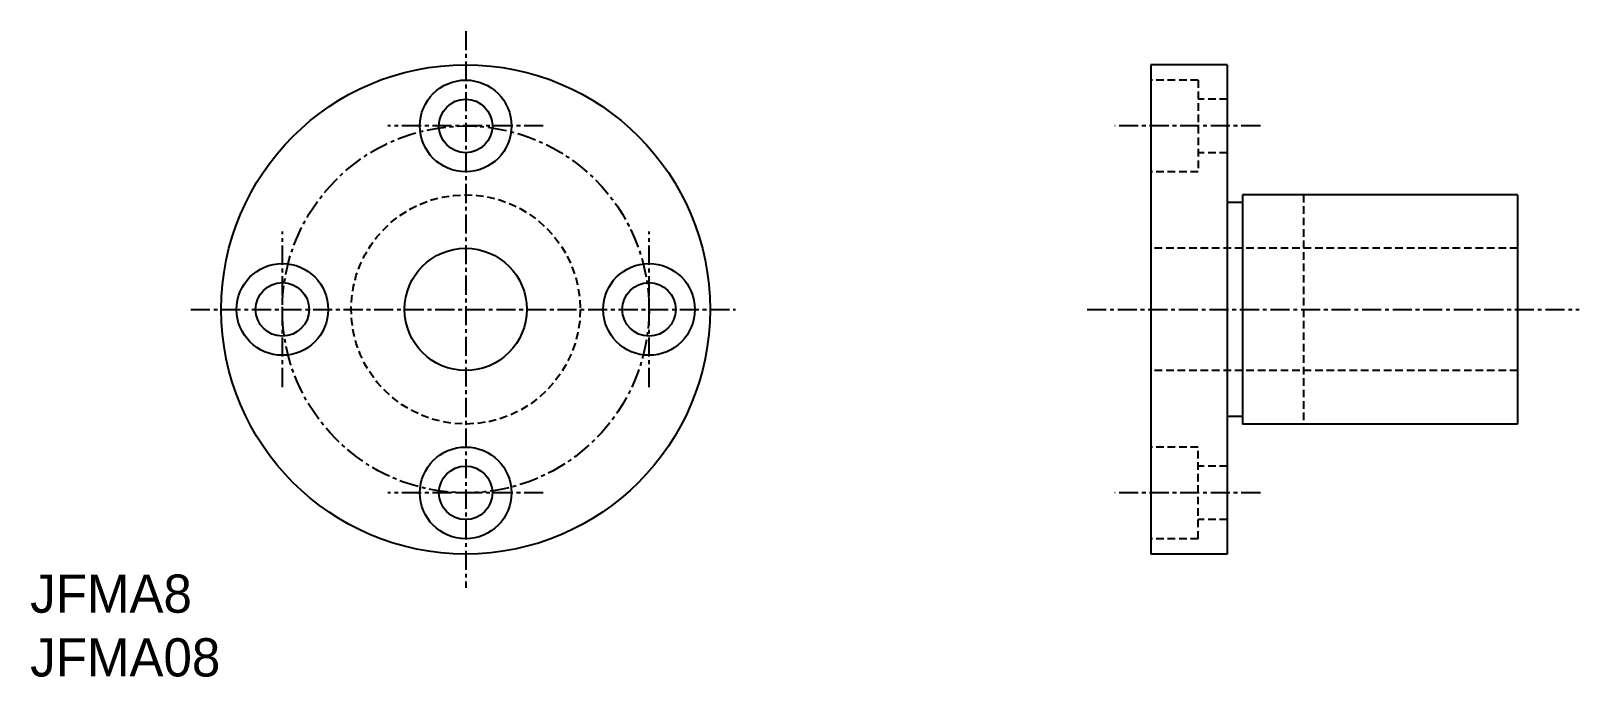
# Model space of a CAD drawing. Extents: x 10 to 111, y 10 to 52.
import ezdxf

# ---------------------------------------------------------------- set-up
doc = ezdxf.new("R2010")
doc.units = 0
doc.linetypes.add('CENTER', pattern=[2, 1.25, -0.25, 0.25, -0.25])
doc.linetypes.add('DASHED', pattern=[0.75, 0.5, -0.25])
doc.layers.get('0').update_dxf_attribs({"linetype": 'CONTINUOUS'})
doc.layers.add('CENTER', color=1, linetype='CENTER')

msp = doc.modelspace()

# ---------------------------------------------------------------- linework, layer by layer
at = {"color": 7, "linetype": 'CONTINUOUS'}
for p, q in [((83.36, 50.01), (83.36, 18.01)), ((83.36, 50.01), (83.36, 18.01)), ((88.36, 50.01), (83.36, 50.01)), ((88.36, 50.01), (88.36, 18.01)), ((89.36, 41.01), (88.36, 41.01)), ((107.36, 41.51), (89.36, 41.51)), ((89.36, 41.51), (89.36, 26.51)), ((107.36, 41.51), (107.36, 26.51)), ((89.36, 27.01), (88.36, 27.01)), ((107.36, 26.51), (89.36, 26.51)), ((88.36, 18.01), (83.36, 18.01))]:
    msp.add_line(p, q, dxfattribs=at)
at = {"color": 3, "linetype": 'DASHED'}
for p, q in [((86.46, 49.01), (83.36, 49.01)), ((86.46, 49.01), (86.46, 43.01)), ((88.36, 47.76), (86.46, 47.76)), ((88.36, 44.26), (86.46, 44.26)), ((86.46, 43.01), (83.36, 43.01)), ((93.36, 41.51), (93.36, 26.51)), ((107.36, 38.01), (83.36, 38.01)), ((107.36, 30.01), (83.36, 30.01)), ((86.46, 25.01), (83.36, 25.01)), ((86.46, 19.01), (86.46, 25.01)), ((88.36, 23.76), (86.46, 23.76)), ((88.36, 20.26), (86.46, 20.26)), ((86.46, 19.01), (83.36, 19.01))]:
    msp.add_line(p, q, dxfattribs=at)
at = {"color": 7, "linetype": 'CONTINUOUS'}
for centre, radius in [((38.51, 34.01), 16), ((38.51, 46.01), 3), ((38.51, 46.01), 1.75), ((38.51, 34.01), 4), ((26.51, 34.01), 3), ((50.51, 34.01), 3), ((26.51, 34.01), 1.75), ((50.51, 34.01), 1.75), ((38.51, 22.01), 3), ((38.51, 22.01), 1.75)]:
    msp.add_circle(centre, radius, dxfattribs=at)
at = {"color": 3, "linetype": 'DASHED'}
msp.add_circle((38.51, 34.01), 7.5, dxfattribs=at)
at = {"layer": 'CENTER', "color": 1, "linetype": 'CENTER'}
for p, q in [((38.51, 52.22), (38.51, 15.8)), ((43.59, 46.01), (33.42, 46.01)), ((90.53, 46.01), (81, 46.01)), ((26.51, 28.93), (26.51, 39.1)), ((50.51, 28.93), (50.51, 39.1)), ((20.52, 34.01), (56.17, 34.01)), ((79.19, 34.01), (111.39, 34.01)), ((43.59, 22.01), (33.42, 22.01)), ((90.53, 22.01), (81, 22.01))]:
    msp.add_line(p, q, dxfattribs=at)
msp.add_circle((38.51, 34.01), 12, dxfattribs=at)

# ---------------------------------------------------------------- texts
at = {"color": 7, "linetype": 'CONTINUOUS'}
for s, p in [('JFMA8', (10, 14.17)), ('JFMA08', (10, 10))]:
    msp.add_text(s, height=2.5, dxfattribs=at).set_placement(p)

doc.saveas('drawing.dxf')
